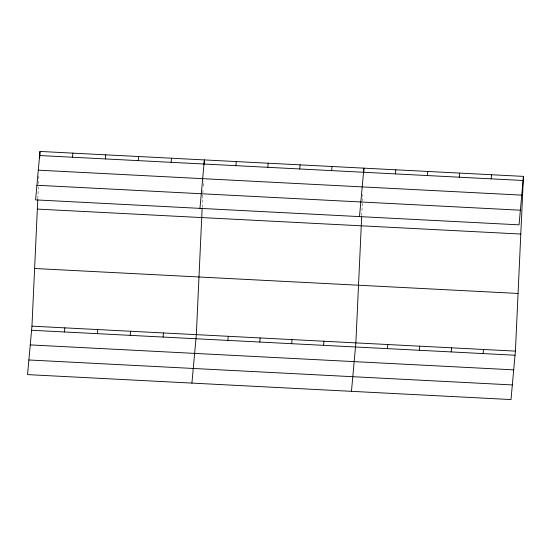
<?xml version="1.0" encoding="UTF-8"?>
<svg xmlns="http://www.w3.org/2000/svg" width="551" height="551" viewBox="0 0 551 551"><rect width="100%" height="100%" fill="white"/><g stroke="black" fill="none" stroke-linecap="round" stroke-linejoin="round"><path stroke-width="0.41" stroke-dasharray="2.75 2.07" d="M37.812 198.918L38.363 187.044M38.515 183.655L38.907 175.177M202.189 207.403L203.043 188.745M203.161 186.204L203.395 181.114M361.725 215.634L362.703 194.441"/><path stroke-width="0.83" d="M523.45 176.389L519.042 224.836L35.588 199.882L40.003 151.435L523.45 176.389L515.412 351.118L510.997 399.565L27.55 374.611L31.958 326.164L37.778 199.765M39.686 158.213L40.003 151.435M202.148 208.25L196.335 334.65L191.92 383.097M204.18 164.157L204.373 159.914L199.965 208.368M361.69 216.488L355.87 342.88L351.462 391.334M363.715 172.394L363.908 168.151L359.5 216.605M72.498 157.235L72.877 153.13M64.46 331.971L64.832 327.859M105.372 158.936L105.751 154.824M97.334 333.665L97.706 329.553M138.253 160.63L138.625 156.525M130.208 335.359L130.58 331.254M171.127 162.331L171.499 158.22M163.082 337.06L163.461 332.949M235.904 165.672L236.283 161.56M227.866 340.401L228.238 336.296M267.814 167.318L268.185 163.213M259.776 342.047L260.148 337.942M299.723 168.964L300.095 164.859M291.679 343.693L292.058 339.588M331.633 170.61L332.005 166.505M323.589 345.346L323.96 341.234M395.446 173.909L395.818 169.798M387.408 348.638L387.78 344.527M427.356 175.555L427.728 171.444M419.311 350.284L419.69 346.173M459.258 177.202L459.637 173.09M451.221 351.931L451.593 347.826M491.168 178.848L491.54 174.736M483.131 353.577L483.502 349.472M39.624 155.54L523.078 180.494M38.294 170.176L521.742 195.13M36.924 185.253L520.371 210.206M37.344 209.091L520.798 234.044M34.61 268.502L518.064 293.456M31.958 326.164L515.412 351.118M31.586 330.269L515.033 355.223M30.257 344.905L513.704 369.859M28.879 359.982L512.334 384.935"/></g></svg>
